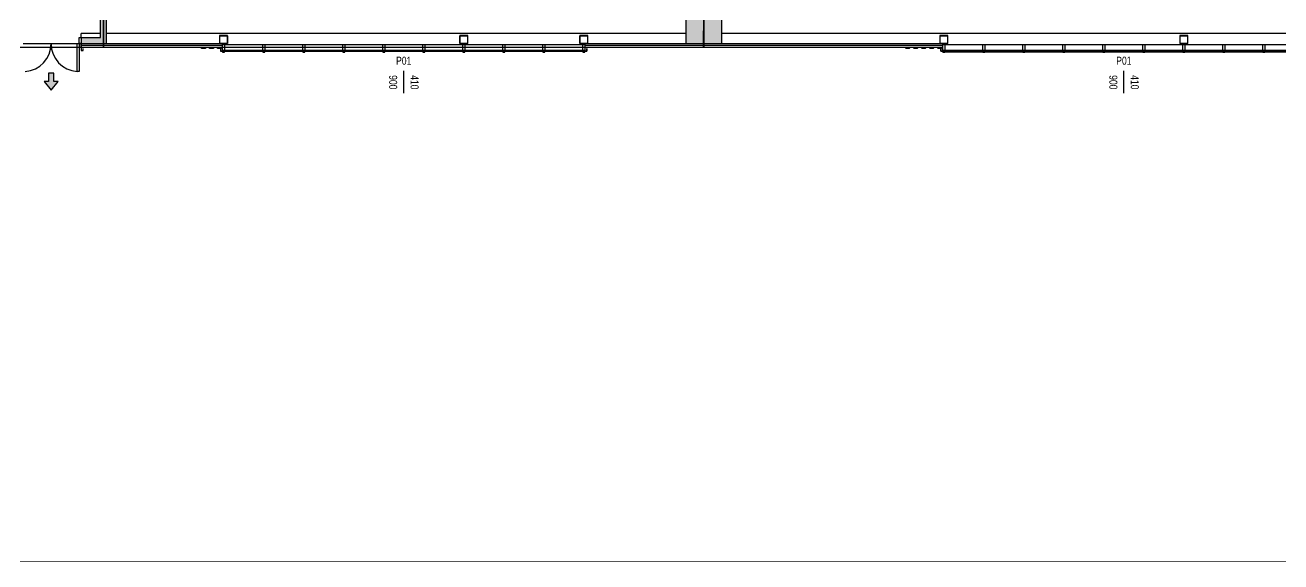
# Model space of a CAD drawing. Header units: centimetres. Extents: x -277999 to 283551, y -705288 to -693449.
# Drawn here: x 272690 to 275829, y -701351 to -700009 of the extents above; entities that cross this region are included whole.
import ezdxf
from ezdxf.enums import TextEntityAlignment as Align

# ---------------------------------------------------------------- set-up
doc = ezdxf.new("R2010")
doc.units = ezdxf.units.CM
for name, color, linetype in [('A-DOOR', 193, 'Continuous'), ('MKDU0', 8, 'Continuous'), ('ROTAS-HAV-CERCEVE', 7, 'Continuous')]:
    doc.layers.add(name, color=color, linetype=linetype)

msp = doc.modelspace()

# ---------------------------------------------------------------- hatches: boundary and pattern name
at = {"layer": 'MKDU0'}
h = msp.add_hatch(dxfattribs=at)
h.set_pattern_fill('ANSI33')
h.paths.add_polyline_path([(272541.6, -700055.4), (272631.6, -700055.4), (272631.6, -699965.4), (272541.6, -699965.4), (272541.6, -700055.4)])
h.paths.add_polyline_path([(272541.6, -694355.4), (272631.6, -694355.4), (272631.6, -694265.4), (272541.6, -694265.4), (272541.6, -694355.4)])
h.paths.add_polyline_path([(270741.6, -700055.4), (270831.6, -700055.4), (270831.6, -699965.4), (270741.6, -699965.4), (270741.6, -700055.4)])
h.paths.add_polyline_path([(267141.6, -700055.4), (267231.6, -700055.4), (267231.6, -699965.4), (267141.6, -699965.4), (267141.6, -700055.4)])
h.paths.add_polyline_path([(270741.6, -694355.4), (270831.6, -694355.4), (270831.6, -694265.4), (270741.6, -694265.4), (270741.6, -694355.4)])
h.paths.add_polyline_path([(267141.6, -694355.4), (267231.6, -694355.4), (267231.6, -694265.4), (267141.6, -694265.4), (267141.6, -694355.4)])
h.paths.add_polyline_path([(272541.6, -698155.4), (272631.6, -698155.4), (272631.6, -698065.4), (272541.6, -698065.4), (272541.6, -698155.4)])
h.paths.add_polyline_path([(272541.6, -696255.4), (272631.6, -696255.4), (272631.6, -696165.4), (272541.6, -696165.4), (272541.6, -696255.4)])
h.paths.add_polyline_path([(270741.6, -698155.4), (270831.6, -698155.4), (270831.6, -698065.4), (270741.6, -698065.4), (270741.6, -698155.4)])
h.paths.add_polyline_path([(267141.6, -698155.4), (267231.6, -698155.4), (267231.6, -698065.4), (267141.6, -698065.4), (267141.6, -698155.4)])
h.paths.add_polyline_path([(270741.6, -696255.4), (270831.6, -696255.4), (270831.6, -696165.4), (270741.6, -696165.4), (270741.6, -696255.4)])
h.paths.add_polyline_path([(267141.6, -696255.4), (267231.6, -696255.4), (267231.6, -696165.4), (267141.6, -696165.4), (267141.6, -696255.4)])
h.paths.add_polyline_path([(277941.6, -698155.4), (278031.6, -698155.4), (278031.6, -698065.4), (277941.6, -698065.4), (277941.6, -698155.4)])
h.paths.add_polyline_path([(277941.6, -696255.4), (278031.6, -696255.4), (278031.6, -696165.4), (277941.6, -696165.4), (277941.6, -696255.4)])
h.paths.add_polyline_path([(276141.6, -698155.4), (276231.6, -698155.4), (276231.6, -698065.4), (276141.6, -698065.4), (276141.6, -698155.4)])
h.paths.add_polyline_path([(276141.6, -696255.4), (276231.6, -696255.4), (276231.6, -696165.4), (276141.6, -696165.4), (276141.6, -696255.4)])
h.paths.add_polyline_path([(274341.6, -698155.4), (274431.6, -698155.4), (274431.6, -698065.4), (274341.6, -698065.4), (274341.6, -698155.4)])
h.paths.add_polyline_path([(274341.6, -696255.4), (274431.6, -696255.4), (274431.6, -696165.4), (274341.6, -696165.4), (274341.6, -696255.4)])
h.paths.add_polyline_path([(270641.6, -698155.4), (270731.6, -698155.4), (270731.6, -698065.4), (270641.6, -698065.4), (270641.6, -698155.4)])
h.paths.add_polyline_path([(270641.6, -696255.4), (270731.6, -696255.4), (270731.6, -696165.4), (270641.6, -696165.4), (270641.6, -696255.4)])
h.paths.add_polyline_path([(268941.6, -698155.4), (269031.6, -698155.4), (269031.6, -698065.4), (268941.6, -698065.4), (268941.6, -698155.4)])
h.paths.add_polyline_path([(268941.6, -696255.4), (269031.6, -696255.4), (269031.6, -696165.4), (268941.6, -696165.4), (268941.6, -696255.4)])
h.paths.add_polyline_path([(265341.6, -698155.4), (265431.6, -698155.4), (265431.6, -698065.4), (265341.6, -698065.4), (265341.6, -698155.4)])
h.paths.add_polyline_path([(265341.6, -696255.4), (265431.6, -696255.4), (265431.6, -696165.4), (265341.6, -696165.4), (265341.6, -696255.4)])
h.paths.add_polyline_path([(263541.6, -698155.4), (263631.6, -698155.4), (263631.6, -698065.4), (263541.6, -698065.4), (263541.6, -698155.4)])
h.paths.add_polyline_path([(263541.6, -696255.4), (263631.6, -696255.4), (263631.6, -696165.4), (263541.6, -696165.4), (263541.6, -696255.4)])
h.paths.add_polyline_path([(261741.6, -698155.4), (261831.6, -698155.4), (261831.6, -698065.4), (261741.6, -698065.4), (261741.6, -698155.4)])
h.paths.add_polyline_path([(261741.6, -696255.4), (261831.6, -696255.4), (261831.6, -696165.4), (261741.6, -696165.4), (261741.6, -696255.4)])
h.paths.add_polyline_path([(279741.6, -696255.4), (279831.6, -696255.4), (279831.6, -696165.4), (279741.6, -696165.4), (279741.6, -696255.4)])
h.paths.add_polyline_path([(279741.6, -698155.4), (279831.6, -698155.4), (279831.6, -698065.4), (279741.6, -698065.4), (279741.6, -698155.4)])
h.paths.add_polyline_path([(279741.6, -700055.4), (279831.6, -700055.4), (279831.6, -699965.4), (279741.6, -699965.4), (279741.6, -700055.4)])
h.paths.add_polyline_path([(277941.6, -700055.4), (278031.6, -700055.4), (278031.6, -699965.4), (277941.6, -699965.4), (277941.6, -700055.4)])
h.paths.add_polyline_path([(276141.6, -700055.4), (276231.6, -700055.4), (276231.6, -699965.4), (276141.6, -699965.4), (276141.6, -700055.4)])
h.paths.add_polyline_path([(274341.6, -700055.4), (274431.6, -700055.4), (274431.6, -699965.4), (274341.6, -699965.4), (274341.6, -700055.4)])
h.paths.add_polyline_path([(270641.6, -700055.4), (270731.6, -700055.4), (270731.6, -699965.4), (270641.6, -699965.4), (270641.6, -700055.4)])
h.paths.add_polyline_path([(268941.6, -700055.4), (269031.6, -700055.4), (269031.6, -699965.4), (268941.6, -699965.4), (268941.6, -700055.4)])
h.paths.add_polyline_path([(265341.6, -700055.4), (265431.6, -700055.4), (265431.6, -699965.4), (265341.6, -699965.4), (265341.6, -700055.4)])
h.paths.add_polyline_path([(263541.6, -700055.4), (263631.6, -700055.4), (263631.6, -699965.4), (263541.6, -699965.4), (263541.6, -700055.4)])
h.paths.add_polyline_path([(261741.6, -700055.4), (261831.6, -700055.4), (261831.6, -699965.4), (261741.6, -699965.4), (261741.6, -700055.4)])
h.paths.add_polyline_path([(279741.6, -694355.4), (279831.6, -694355.4), (279831.6, -694265.4), (279741.6, -694265.4), (279741.6, -694355.4)])
h.paths.add_polyline_path([(277941.6, -694355.4), (278031.6, -694355.4), (278031.6, -694265.4), (277941.6, -694265.4), (277941.6, -694355.4)])
h.paths.add_polyline_path([(276141.6, -694355.4), (276231.6, -694355.4), (276231.6, -694265.4), (276141.6, -694265.4), (276141.6, -694355.4)])
h.paths.add_polyline_path([(274341.6, -694355.4), (274431.6, -694355.4), (274431.6, -694265.4), (274341.6, -694265.4), (274341.6, -694355.4)])
h.paths.add_polyline_path([(270641.6, -694355.4), (270731.6, -694355.4), (270731.6, -694265.4), (270641.6, -694265.4), (270641.6, -694355.4)])
h.paths.add_polyline_path([(268941.6, -694355.4), (269031.6, -694355.4), (269031.6, -694265.4), (268941.6, -694265.4), (268941.6, -694355.4)])
h.paths.add_polyline_path([(265341.6, -694355.4), (265431.6, -694355.4), (265431.6, -694265.4), (265341.6, -694265.4), (265341.6, -694355.4)])
h.paths.add_polyline_path([(263541.6, -694355.4), (263631.6, -694355.4), (263631.6, -694265.4), (263541.6, -694265.4), (263541.6, -694355.4)])
h.paths.add_polyline_path([(261741.6, -694355.4), (261831.6, -694355.4), (261831.6, -694265.4), (261741.6, -694265.4), (261741.6, -694355.4)])
h = msp.add_hatch(dxfattribs=at)
h.set_pattern_fill('DASH')
h.paths.add_polyline_path([(272894.1, -698600.4), (272984.1, -698600.4), (272984.1, -698585.4), (272879.1, -698585.4), (272879.1, -700040.4), (272830.4, -700040.4), (272830.4, -700055.4), (272894.1, -700055.4), (272894.1, -698600.4)])
h = msp.add_hatch(color=8, dxfattribs=at)
h.dxf.hatch_style = 1
h.paths.add_polyline_path([(272755.4, -700171.6), (272773.1, -700150.4), (272762.1, -700150.4), (272762.1, -700129.3), (272748.6, -700129.3), (272748.6, -700150.4), (272737.7, -700150.4), (272755.4, -700171.6)])

# ---------------------------------------------------------------- linework, layer by layer
at = {"layer": 'A-DOOR'}
msp.add_line((272685.4, -700055.4), (272825.4, -700055.4), dxfattribs=at)
msp.add_lwpolyline([(272825.4, -700040.4), (272830.4, -700040.4), (272830.4, -700055.4), (272825.4, -700055.4)], close=True, dxfattribs=at)
msp.add_lwpolyline([(272825.4, -700055.4), (272825.4, -700125.4), (272820.4, -700125.4), (272820.4, -700055.4)], dxfattribs=at)
for centre, start, end in [((272685.4, -700055.4), -85.904, 0), ((272825.4, -700055.4), 180, -94.096)]:
    msp.add_arc(centre, 70, start, end, dxfattribs=at)
at = {"layer": 'MKDU0', "color": 8}
for p, q in [((272830.4, -700040.4), (272830.4, -700030.4)), ((272830.4, -700040.4), (272879.1, -700040.4)), ((274341.6, -700030.4), (272894.1, -700030.4)), ((276141.6, -700030.4), (274431.6, -700030.4)), ((272830.4, -700055.4), (273183.1, -700055.4)), ((273183.1, -700060.4), (272831.9, -700060.4)), ((273189.1, -700057.4), (273284.1, -700057.4)), ((273205.6, -700072.4), (273767.6, -700072.4)), ((273289.1, -700057.4), (273384.1, -700057.4)), ((273389.1, -700057.4), (273484.1, -700057.4)), ((273489.1, -700057.4), (273584.1, -700057.4)), ((273589.1, -700057.4), (273684.1, -700057.4)), ((273689.1, -700057.4), (273784.1, -700057.4)), ((273789.1, -700057.4), (273884.1, -700057.4)), ((273889.1, -700057.4), (273984.1, -700057.4)), ((273989.1, -700057.4), (274084.1, -700057.4)), ((274090.1, -700055.4), (274983.1, -700055.4)), ((274983.1, -700060.4), (274091.6, -700060.4)), ((274989.1, -700057.4), (275084.1, -700057.4)), ((275089.1, -700057.4), (275184.1, -700057.4)), ((275189.1, -700057.4), (275284.1, -700057.4)), ((275289.1, -700057.4), (275384.1, -700057.4)), ((275389.1, -700057.4), (275484.1, -700057.4)), ((275489.1, -700057.4), (275584.1, -700057.4)), ((275589.1, -700057.4), (275684.1, -700057.4)), ((275689.1, -700057.4), (275784.1, -700057.4)), ((275789.1, -700057.4), (275884.1, -700057.4))]:
    msp.add_line(p, q, dxfattribs=at)
for points in [[(261719.1, -700065.4), (261719.1, -698155.4), (279841.6, -698155.4), (279841.6, -698592.9), (272886.6, -698592.9), (272886.4, -700065.4), (272624.1, -700065.4), (272624.1, -698592.9), (267186.6, -698592.9), (267186.6, -700065.4), (265386.6, -700065.4), (265386.6, -698592.9), (262086.6, -698592.9), (262086.6, -700065.4)], [(272886.6, -698592.9), (274386.6, -698592.9), (274386.6, -699512.9), (274454.1, -699512.9), (274454.1, -699735.4), (274319.1, -699735.4), (274319.1, -699980.4), (274386.6, -699980.4), (274386.6, -700065.4), (272886.6, -700065.4)], [(274386.1, -700065.4), (274386.6, -699980.4), (274319.1, -699980.4), (274319.1, -699735.4), (274454.1, -699735.4), (274454.1, -699512.9), (274386.6, -699512.9), (274386.6, -698592.9), (276186.6, -698592.9), (276186.6, -700065.4), (275889.1, -700065.4), (275889.1, -700076.4), (274984.1, -700076.4), (274984.1, -700065.4)], [(274341.6, -700055.4), (274431.6, -700055.4), (274431.6, -699965.4), (274341.6, -699965.4)], [(273176.6, -700055.4), (273196.6, -700055.4), (273196.6, -700035.4), (273176.6, -700035.4)], [(273177.2, -700036), (273196, -700036), (273196, -700054.8), (273177.2, -700054.8)], [(273776.6, -700055.4), (273796.6, -700055.4), (273796.6, -700035.4), (273776.6, -700035.4)], [(273777.2, -700036), (273796, -700036), (273796, -700054.8), (273777.2, -700054.8)], [(274076.6, -700055.4), (274096.6, -700055.4), (274096.6, -700035.4), (274076.6, -700035.4)], [(274077.2, -700036), (274096, -700036), (274096, -700054.8), (274077.2, -700054.8)], [(274976.6, -700055.4), (274996.6, -700055.4), (274996.6, -700035.4), (274976.6, -700035.4)], [(274977.2, -700036), (274996, -700036), (274996, -700054.8), (274977.2, -700054.8)], [(275576.6, -700055.4), (275596.6, -700055.4), (275596.6, -700035.4), (275576.6, -700035.4)], [(275577.2, -700036), (275596, -700036), (275596, -700054.8), (275577.2, -700054.8)], [(273179.1, -700067.9), (273179.1, -700074.4), (273184.1, -700074.4), (273186.6, -700074.4), (273186.6, -700074.2), (273184.1, -700074.2), (273179.3, -700074.2), (273179.3, -700067.9)], [(273189.1, -700072.4), (273184.1, -700072.4), (273184.1, -700057.4), (273189.1, -700057.4)], [(273184.1, -700076.4), (273189.1, -700076.4), (273189.1, -700074.4), (273184.1, -700074.4)], [(273187.6, -700074.4), (273285.6, -700074.4), (273285.6, -700072.4), (273187.6, -700072.4)], [(273289.1, -700072.4), (273284.1, -700072.4), (273284.1, -700057.4), (273289.1, -700057.4)], [(273284.1, -700076.4), (273289.1, -700076.4), (273289.1, -700074.4), (273284.1, -700074.4)], [(273287.6, -700074.4), (273385.6, -700074.4), (273385.6, -700072.4), (273287.6, -700072.4)], [(273389.1, -700072.4), (273384.1, -700072.4), (273384.1, -700057.4), (273389.1, -700057.4)], [(273384.1, -700076.4), (273389.1, -700076.4), (273389.1, -700074.4), (273384.1, -700074.4)], [(273387.6, -700074.4), (273485.6, -700074.4), (273485.6, -700072.4), (273387.6, -700072.4)], [(273489.1, -700072.4), (273484.1, -700072.4), (273484.1, -700057.4), (273489.1, -700057.4)], [(273484.1, -700076.4), (273489.1, -700076.4), (273489.1, -700074.4), (273484.1, -700074.4)], [(273487.6, -700074.4), (273585.6, -700074.4), (273585.6, -700072.4), (273487.6, -700072.4)], [(273589.1, -700072.4), (273584.1, -700072.4), (273584.1, -700057.4), (273589.1, -700057.4)], [(273584.1, -700076.4), (273589.1, -700076.4), (273589.1, -700074.4), (273584.1, -700074.4)], [(273587.6, -700074.4), (273685.6, -700074.4), (273685.6, -700072.4), (273587.6, -700072.4)], [(273689.1, -700072.4), (273684.1, -700072.4), (273684.1, -700057.4), (273689.1, -700057.4)], [(273684.1, -700076.4), (273689.1, -700076.4), (273689.1, -700074.4), (273684.1, -700074.4)], [(273687.6, -700074.4), (273785.6, -700074.4), (273785.6, -700072.4), (273687.6, -700072.4)], [(273789.1, -700072.4), (273784.1, -700072.4), (273784.1, -700057.4), (273789.1, -700057.4)], [(273784.1, -700076.4), (273789.1, -700076.4), (273789.1, -700074.4), (273784.1, -700074.4)], [(273787.6, -700074.4), (273885.6, -700074.4), (273885.6, -700072.4), (273787.6, -700072.4)], [(273889.1, -700072.4), (273884.1, -700072.4), (273884.1, -700057.4), (273889.1, -700057.4)], [(273884.1, -700076.4), (273889.1, -700076.4), (273889.1, -700074.4), (273884.1, -700074.4)], [(273887.6, -700074.4), (273985.6, -700074.4), (273985.6, -700072.4), (273887.6, -700072.4)], [(273989.1, -700072.4), (273984.1, -700072.4), (273984.1, -700057.4), (273989.1, -700057.4)], [(273984.1, -700076.4), (273989.1, -700076.4), (273989.1, -700074.4), (273984.1, -700074.4)], [(273987.6, -700074.4), (274085.6, -700074.4), (274085.6, -700072.4), (273987.6, -700072.4)], [(274089.1, -700072.4), (274084.1, -700072.4), (274084.1, -700057.4), (274089.1, -700057.4)], [(274084.1, -700076.4), (274089.1, -700076.4), (274089.1, -700074.4), (274084.1, -700074.4)], [(274094.1, -700067.9), (274094.1, -700074.4), (274089.1, -700074.4), (274086.6, -700074.4), (274086.6, -700074.2), (274089.1, -700074.2), (274093.9, -700074.2), (274093.9, -700067.9)], [(274979.1, -700067.9), (274979.1, -700074.4), (274984.1, -700074.4), (274986.6, -700074.4), (274986.6, -700074.2), (274984.1, -700074.2), (274979.3, -700074.2), (274979.3, -700067.9)], [(274989.1, -700072.4), (274984.1, -700072.4), (274984.1, -700057.4), (274989.1, -700057.4)], [(274984.1, -700076.4), (274989.1, -700076.4), (274989.1, -700074.4), (274984.1, -700074.4)], [(274987.6, -700074.4), (275085.6, -700074.4), (275085.6, -700072.4), (274987.6, -700072.4)], [(275089.1, -700072.4), (275084.1, -700072.4), (275084.1, -700057.4), (275089.1, -700057.4)], [(275084.1, -700076.4), (275089.1, -700076.4), (275089.1, -700074.4), (275084.1, -700074.4)], [(275087.6, -700074.4), (275185.6, -700074.4), (275185.6, -700072.4), (275087.6, -700072.4)], [(275189.1, -700072.4), (275184.1, -700072.4), (275184.1, -700057.4), (275189.1, -700057.4)], [(275184.1, -700076.4), (275189.1, -700076.4), (275189.1, -700074.4), (275184.1, -700074.4)], [(275187.6, -700074.4), (275285.6, -700074.4), (275285.6, -700072.4), (275187.6, -700072.4)], [(275289.1, -700072.4), (275284.1, -700072.4), (275284.1, -700057.4), (275289.1, -700057.4)], [(275284.1, -700076.4), (275289.1, -700076.4), (275289.1, -700074.4), (275284.1, -700074.4)], [(275287.6, -700074.4), (275385.6, -700074.4), (275385.6, -700072.4), (275287.6, -700072.4)], [(275389.1, -700072.4), (275384.1, -700072.4), (275384.1, -700057.4), (275389.1, -700057.4)], [(275384.1, -700076.4), (275389.1, -700076.4), (275389.1, -700074.4), (275384.1, -700074.4)], [(275387.6, -700074.4), (275485.6, -700074.4), (275485.6, -700072.4), (275387.6, -700072.4)], [(275489.1, -700072.4), (275484.1, -700072.4), (275484.1, -700057.4), (275489.1, -700057.4)], [(275484.1, -700076.4), (275489.1, -700076.4), (275489.1, -700074.4), (275484.1, -700074.4)], [(275487.6, -700074.4), (275585.6, -700074.4), (275585.6, -700072.4), (275487.6, -700072.4)], [(275589.1, -700072.4), (275584.1, -700072.4), (275584.1, -700057.4), (275589.1, -700057.4)], [(275584.1, -700076.4), (275589.1, -700076.4), (275589.1, -700074.4), (275584.1, -700074.4)], [(275587.6, -700074.4), (275685.6, -700074.4), (275685.6, -700072.4), (275587.6, -700072.4)], [(275689.1, -700072.4), (275684.1, -700072.4), (275684.1, -700057.4), (275689.1, -700057.4)], [(275684.1, -700076.4), (275689.1, -700076.4), (275689.1, -700074.4), (275684.1, -700074.4)], [(275687.6, -700074.4), (275785.6, -700074.4), (275785.6, -700072.4), (275687.6, -700072.4)], [(275789.1, -700072.4), (275784.1, -700072.4), (275784.1, -700057.4), (275789.1, -700057.4)], [(275784.1, -700076.4), (275789.1, -700076.4), (275789.1, -700074.4), (275784.1, -700074.4)], [(275787.6, -700074.4), (275885.6, -700074.4), (275885.6, -700072.4), (275787.6, -700072.4)], [(272755.4, -700171.6), (272773.1, -700150.4), (272762.1, -700150.4), (272762.1, -700129.3), (272748.6, -700129.3), (272748.6, -700150.4), (272737.7, -700150.4)]]:
    msp.add_lwpolyline(points, close=True, dxfattribs=at)
for points in [[(272879.1, -700040.4), (272879.1, -698585.4), (272984.1, -698585.4)], [(272830.4, -700055.4), (272894.1, -700055.4), (272894.1, -698600.4), (272984.1, -698600.4)], [(272879.1, -700030.4), (272830.4, -700030.4)], [(272825.4, -700055.4), (272830.4, -700055.4), (272830.4, -700072.4), (272835.4, -700072.4), (272835.4, -700067.9)], [(273183.1, -700065.4), (272830.4, -700065.4), (272830.4, -700055.4)], [(273183.1, -700065.4), (273182.4, -700065.4), (273180.4, -700067.4), (273172.4, -700067.4), (273170.4, -700065.4), (273162.4, -700065.4), (273160.4, -700067.4), (273152.4, -700067.4), (273150.4, -700065.4), (273142.4, -700065.4), (273140.4, -700067.4), (273132.4, -700067.4), (273130.4, -700065.4)], [(273183.1, -700055.4), (273183.1, -700065.4)], [(274983.1, -700065.4), (274090.1, -700065.4), (274090.1, -700055.4)], [(274983.1, -700065.4), (274982.1, -700065.4), (274980.1, -700067.4), (274972.1, -700067.4), (274970.1, -700065.4), (274962.1, -700065.4), (274960.1, -700067.4), (274952.1, -700067.4), (274950.1, -700065.4), (274942.1, -700065.4), (274940.1, -700067.4), (274932.1, -700067.4), (274930.1, -700065.4), (274922.1, -700065.4), (274920.1, -700067.4), (274912.1, -700067.4), (274910.1, -700065.4), (274902.1, -700065.4), (274900.1, -700067.4), (274892.1, -700067.4), (274890.1, -700065.4)], [(274983.1, -700055.4), (274983.1, -700065.4)]]:
    msp.add_lwpolyline(points, dxfattribs=at)
at = {"layer": 'MKDU0'}
for points in [[(273636.6, -700179.1), (273636.6, -700123.1)], [(275436.6, -700179.1), (275436.6, -700123.1)]]:
    msp.add_lwpolyline(points, dxfattribs=at)
at = {"layer": 'ROTAS-HAV-CERCEVE', "const_width": 1.5}
msp.add_lwpolyline([(258000, -701350), (283550, -701350), (283550, -693450), (258000, -693450)], close=True, dxfattribs=at)

# ---------------------------------------------------------------- texts
at = {"layer": 'MKDU0', "width": 0.8}
for p in [(273636.6, -700098.1), (275436.6, -700098.1)]:
    msp.add_text('P01', height=20, dxfattribs=at).set_placement(p, align=Align.MIDDLE_CENTER)
for s, p in [('900', (273600.3, -700152.1)), ('410', (273653.9, -700152.1)), ('900', (275400.3, -700152.1)), ('410', (275453.9, -700152.1))]:
    msp.add_text(s, height=20, rotation=270, dxfattribs=at).set_placement(p, align=Align.CENTER)

doc.saveas('drawing.dxf')
